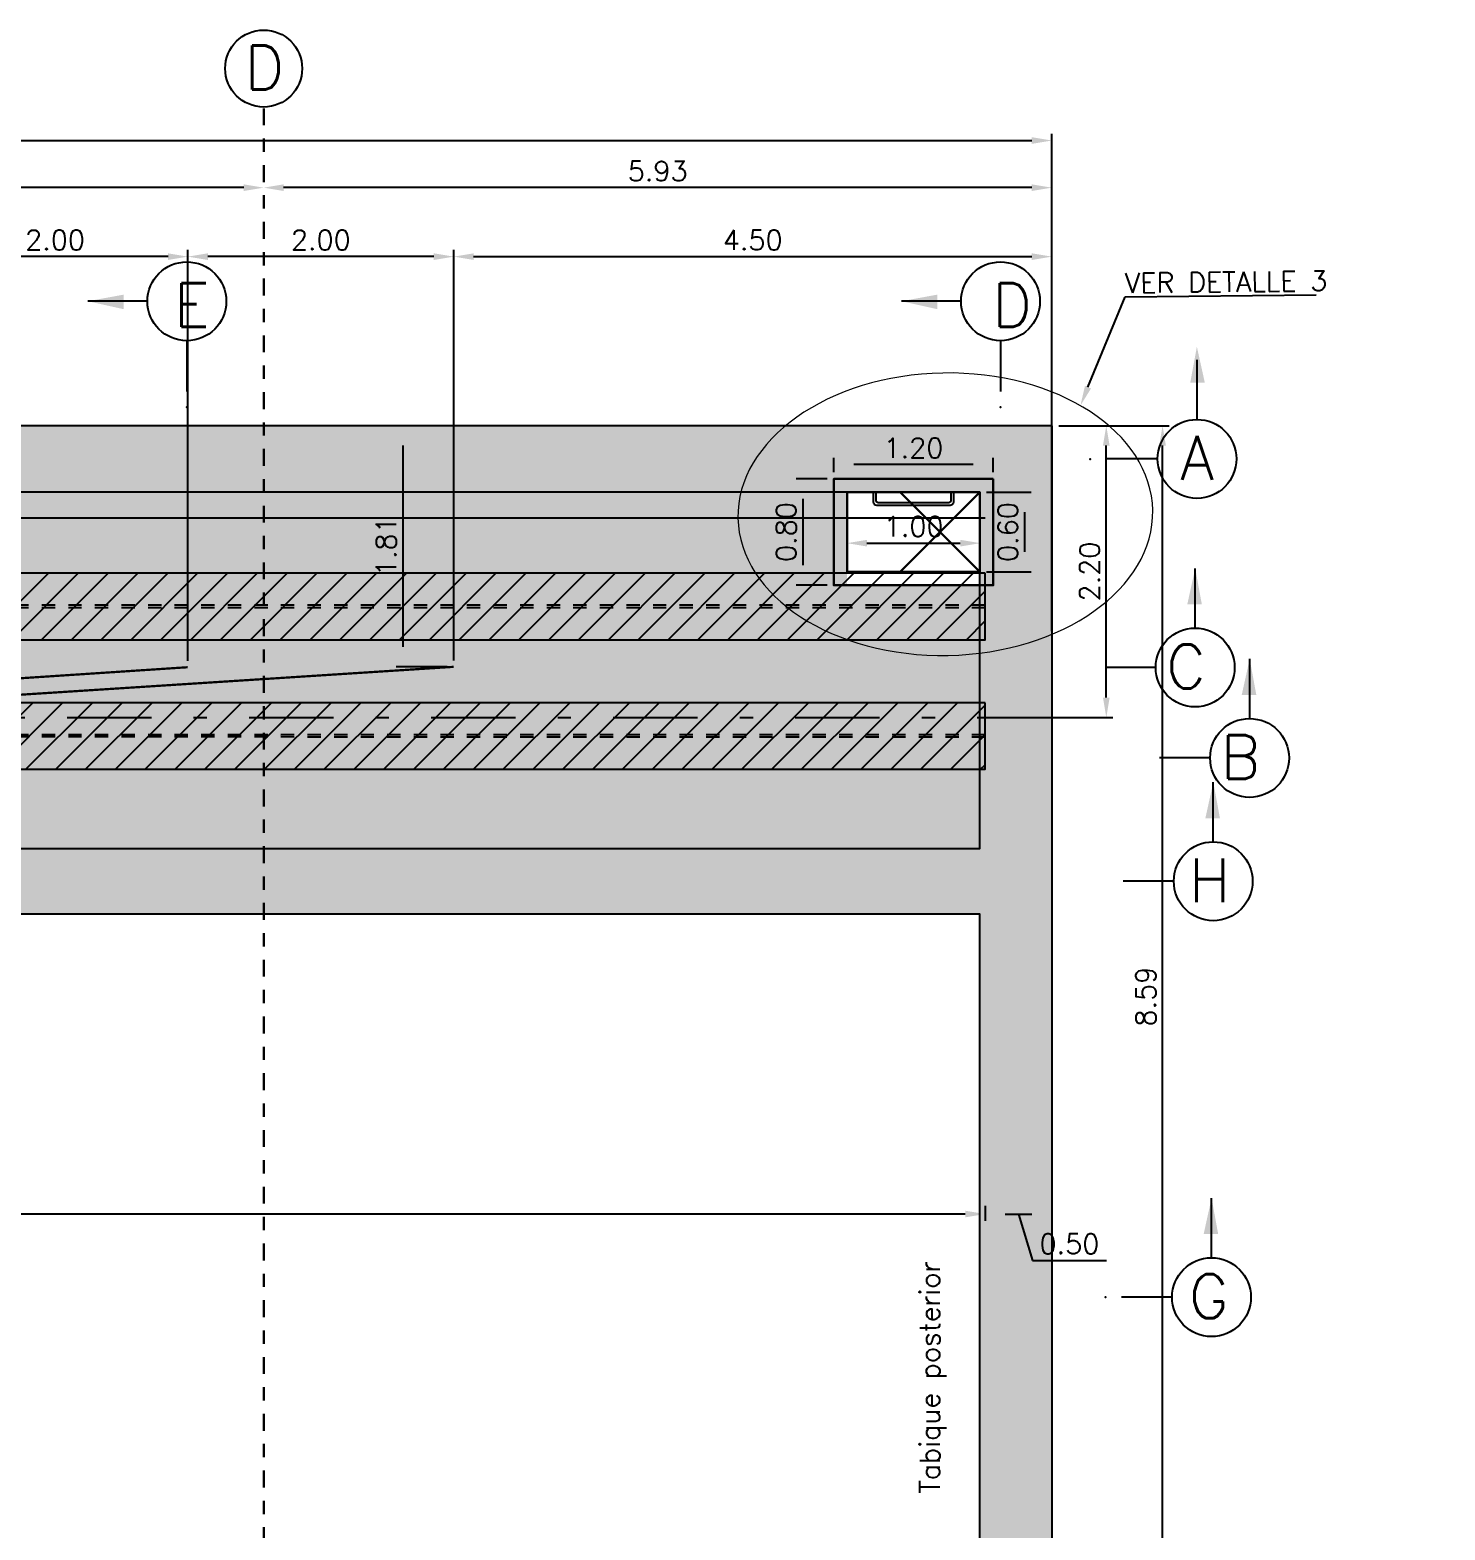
# Model space of a CAD drawing. Header units: metres. Extents: x 1080594 to 1081411, y 976871 to 977162.
# Drawn here: x 1081111.04 to 1081121.69, y 976948.46 to 976959.75 of the extents above; entities that cross this region are included whole.
import ezdxf
from ezdxf import colors
from ezdxf.entities.mleader import LeaderData, LeaderLine
from ezdxf.math import Vec2, Vec3

# ---------------------------------------------------------------- set-up
doc = ezdxf.new("R2010")
doc.units = ezdxf.units.M
doc.header["$LTSCALE"] = 25.4
doc.linetypes.add('DASHDOT', pattern=[1, 0.5, -0.25, 0, -0.25])
doc.linetypes.add('HIDDEN', pattern=[0.375, 0.25, -0.125])
for name, color, linetype in [('CIRCULOCONTRAP', 130, 'Continuous'), ('CONTRAPESO', 3, 'Continuous'), ('DIMCONTRAPESO', 1, 'Continuous'), ('EJE APOYOS', 9, 'DASHDOT'), ('ESCALERAGATO', 53, 'Continuous'), ('PERFIL MET', 37, 'Continuous'), ('R175COTR', 7, 'Continuous')]:
    doc.layers.add(name, color=color, linetype=linetype)
for name, color, linetype, lineweight in [('COTA', 1, 'Continuous', 30), ('EJECONTRAPESO', 41, 'DASHDOT', 30), ('OTROS', 8, 'Continuous', 5), ('SOLIDOREFCONT', 254, 'Continuous', 5), ('TAPACCESO', 30, 'Continuous', 30), ('TIRANTE', 170, 'Continuous', 30)]:
    doc.layers.add(name, color=color, linetype=linetype, lineweight=lineweight)
doc.styles.add('romans', font='romans.shx')
doc.dimstyles.new('Copy 75', dxfattribs={"dimtxt": 0.15, "dimasz": 0.15, "dimexe": 0.05, "dimexo": 0.05, "dimgap": 0.05, "dimtad": 1, "dimzin": 0, "dimdsep": 46, "dimtxsty": 'romans', "dimcen": 0.002, "dimclrd": 1, "dimclre": 1, "dimclrt": 3, "dimadec": 4, "dimazin": 0, "dimtfac": 1, "dimtofl": 0, "dimtmove": 1, "dimatfit": 3, "dimfxl": 1, "dimtolj": 1, "dimtzin": 0, "dimarcsym": 1})

# ---------------------------------------------------------------- blocks, each defined once
blk = doc.blocks.new('*D102')
at = {"layer": 'Defpoints', "color": 0, "transparency": 16777216}
for p in [(1081118.731387097, 976958.9158002352), (1081118.731387097, 976958.0776188585), (1081101.731387097, 976957.5576188585)]:
    blk.add_point(p, dxfattribs=at)
at = {"layer": 'DIMCONTRAPESO', "color": 1, "lineweight": -2, "transparency": 16777216}
for p, q in [((1081101.731387097, 976957.6076188586), (1081101.731387097, 976958.9658002353)), ((1081118.731387097, 976958.1276188586), (1081118.731387097, 976958.9658002353)), ((1081101.881387097, 976958.9158002352), (1081118.581387097, 976958.9158002352))]:
    blk.add_line(p, q, dxfattribs=at)
at = {"layer": 'DIMCONTRAPESO', "color": 1, "transparency": 16777216}
for points in [[(1081101.881387097, 976958.9408002353), (1081101.881387097, 976958.8908002352), (1081101.731387097, 976958.9158002352)], [(1081118.581387097, 976958.9408002353), (1081118.581387097, 976958.8908002352), (1081118.731387097, 976958.9158002352)]]:
    blk.add_solid(points, dxfattribs=at)
at = {"layer": 'DIMCONTRAPESO', "color": 3, "transparency": 16777216, "insert": (1081110.231387097, 976959.0408002352), "char_height": 0.15, "attachment_point": 5, "style": 'romans'}
blk.add_mtext('\\A1;17.00', dxfattribs=at)
blk = doc.blocks.new('*D103')
at = {"layer": 'Defpoints', "color": 0, "transparency": 16777216}
for p in [(1081118.231387097, 976950.9519369968), (1081118.731387097, 976950.9519369968), (1081118.731387097, 976950.8396827709)]:
    blk.add_point(p, dxfattribs=at)
at = {"layer": 'DIMCONTRAPESO', "color": 1, "lineweight": -2, "transparency": 16777216}
for p, q in [((1081118.231387097, 976950.9019369967), (1081118.231387097, 976950.7896827708)), ((1081118.381387097, 976950.8396827709), (1081118.581387097, 976950.8396827709)), ((1081118.481387097, 976950.8396827709), (1081118.586387097, 976950.4896827709)), ((1081118.731387097, 976950.9019369967), (1081118.731387097, 976950.7896827708)), ((1081118.586387097, 976950.4896827709), (1081119.143529954, 976950.4896827709))]:
    blk.add_line(p, q, dxfattribs=at)
at = {"layer": 'DIMCONTRAPESO', "color": 1, "transparency": 16777216}
for points in [[(1081118.381387097, 976950.8646827709), (1081118.381387097, 976950.8146827709), (1081118.231387097, 976950.8396827709)], [(1081118.581387097, 976950.8646827709), (1081118.581387097, 976950.8146827709), (1081118.731387097, 976950.8396827709)]]:
    blk.add_solid(points, dxfattribs=at)
at = {"layer": 'DIMCONTRAPESO', "color": 3, "transparency": 16777216, "insert": (1081118.864958526, 976950.6146827709), "char_height": 0.15, "attachment_point": 5, "style": 'romans'}
blk.add_mtext('\\A1;0.50', dxfattribs=at)
blk = doc.blocks.new('*D132')
at = {"layer": 'Defpoints', "color": 0, "transparency": 16777216}
for p in [(1081112.801387097, 976958.5613065247), (1081112.801387097, 976958.5613065247), (1081118.731387097, 976955.1751780036)]:
    blk.add_point(p, dxfattribs=at)
at = {"layer": 'DIMCONTRAPESO', "color": 1, "lineweight": -2, "transparency": 16777216}
for p, q in [((1081118.731387097, 976955.2251780037), (1081118.731387097, 976958.6113065247)), ((1081118.581387097, 976958.5613065247), (1081112.951387097, 976958.5613065247))]:
    blk.add_line(p, q, dxfattribs=at)
at = {"layer": 'DIMCONTRAPESO', "color": 1, "transparency": 16777216}
for points in [[(1081112.951387097, 976958.5863065247), (1081112.951387097, 976958.5363065246), (1081112.801387097, 976958.5613065247)], [(1081118.581387097, 976958.5863065247), (1081118.581387097, 976958.5363065246), (1081118.731387097, 976958.5613065247)]]:
    blk.add_solid(points, dxfattribs=at)
at = {"layer": 'DIMCONTRAPESO', "color": 3, "transparency": 16777216, "insert": (1081115.766387097, 976958.6863065247), "char_height": 0.15, "attachment_point": 5, "style": 'romans'}
blk.add_mtext('\\A1;5.93', dxfattribs=at)
blk = doc.blocks.new('*D110')
at = {"layer": 'Defpoints', "color": 0, "transparency": 16777216}
for p in [(1081118.734117991, 976956.7704352259), (1081119.142294957, 976956.7704352259), (1081118.732459899, 976954.5753521419)]:
    blk.add_point(p, dxfattribs=at)
at = {"layer": 'DIMCONTRAPESO', "color": 1, "lineweight": -2, "transparency": 16777216}
for p, q in [((1081118.784117991, 976956.7704352259), (1081119.192294957, 976956.7704352259)), ((1081119.142294957, 976954.7253521419), (1081119.142294957, 976956.6204352259)), ((1081118.782459899, 976954.5753521419), (1081119.192294957, 976954.5753521419))]:
    blk.add_line(p, q, dxfattribs=at)
at = {"layer": 'DIMCONTRAPESO', "color": 1, "transparency": 16777216}
for points in [[(1081119.117294957, 976956.6204352259), (1081119.167294957, 976956.6204352259), (1081119.142294957, 976956.7704352259)], [(1081119.117294957, 976954.7253521419), (1081119.167294957, 976954.7253521419), (1081119.142294957, 976954.5753521419)]]:
    blk.add_solid(points, dxfattribs=at)
at = {"layer": 'DIMCONTRAPESO', "color": 3, "transparency": 16777216, "insert": (1081119.017294957, 976955.672893684), "char_height": 0.15, "attachment_point": 5, "rotation": 90, "style": 'romans'}
blk.add_mtext('\\A1;2.20', dxfattribs=at)
blk = doc.blocks.new('*D111')
at = {"layer": 'Defpoints', "color": 0, "transparency": 16777216}
for p in [(1081102.231387097, 976950.8396827709), (1081102.231387097, 976950.8396827709), (1081118.231387097, 976950.8396827709)]:
    blk.add_point(p, dxfattribs=at)
at = {"layer": 'DIMCONTRAPESO', "color": 1, "lineweight": -2, "transparency": 16777216}
blk.add_line((1081118.081387097, 976950.8396827709), (1081102.381387097, 976950.8396827709), dxfattribs=at)
at = {"layer": 'DIMCONTRAPESO', "color": 1, "transparency": 16777216}
for points in [[(1081102.381387097, 976950.8646827709), (1081102.381387097, 976950.8146827709), (1081102.231387097, 976950.8396827709)], [(1081118.081387097, 976950.8646827709), (1081118.081387097, 976950.8146827709), (1081118.231387097, 976950.8396827709)]]:
    blk.add_solid(points, dxfattribs=at)
at = {"layer": 'DIMCONTRAPESO', "color": 3, "transparency": 16777216, "insert": (1081110.231387097, 976950.9646827709), "char_height": 0.15, "attachment_point": 5, "style": 'romans'}
blk.add_mtext('\\A1;16.00', dxfattribs=at)
blk = doc.blocks.new('*D115')
at = {"layer": 'Defpoints', "color": 0, "transparency": 16777216}
for p in [(1081112.231387097, 976958.04226185), (1081112.231387097, 976958.04226185), (1081114.231387097, 976954.9533518035)]:
    blk.add_point(p, dxfattribs=at)
at = {"layer": 'DIMCONTRAPESO', "color": 1, "lineweight": -2, "transparency": 16777216}
for p, q in [((1081114.231387097, 976955.0033518035), (1081114.231387097, 976958.09226185)), ((1081114.081387097, 976958.04226185), (1081112.381387097, 976958.04226185))]:
    blk.add_line(p, q, dxfattribs=at)
at = {"layer": 'DIMCONTRAPESO', "color": 1, "transparency": 16777216}
for points in [[(1081112.381387097, 976958.06726185), (1081112.381387097, 976958.01726185), (1081112.231387097, 976958.04226185)], [(1081114.081387097, 976958.06726185), (1081114.081387097, 976958.01726185), (1081114.231387097, 976958.04226185)]]:
    blk.add_solid(points, dxfattribs=at)
at = {"layer": 'DIMCONTRAPESO', "color": 3, "transparency": 16777216, "insert": (1081113.231387097, 976958.16726185), "char_height": 0.15, "attachment_point": 5, "style": 'romans'}
blk.add_mtext('\\A1;2.00', dxfattribs=at)
blk = doc.blocks.new('*D116')
at = {"layer": 'Defpoints', "color": 0, "transparency": 16777216}
for p in [(1081110.231387097, 976958.04226185), (1081110.231387097, 976958.04226185), (1081112.231387097, 976954.9505109501)]:
    blk.add_point(p, dxfattribs=at)
at = {"layer": 'DIMCONTRAPESO', "color": 1, "lineweight": -2, "transparency": 16777216}
for p, q in [((1081112.231387097, 976955.0005109501), (1081112.231387097, 976958.09226185)), ((1081112.081387097, 976958.04226185), (1081110.381387097, 976958.04226185))]:
    blk.add_line(p, q, dxfattribs=at)
at = {"layer": 'DIMCONTRAPESO', "color": 1, "transparency": 16777216}
for points in [[(1081110.381387097, 976958.06726185), (1081110.381387097, 976958.01726185), (1081110.231387097, 976958.04226185)], [(1081112.081387097, 976958.06726185), (1081112.081387097, 976958.01726185), (1081112.231387097, 976958.04226185)]]:
    blk.add_solid(points, dxfattribs=at)
at = {"layer": 'DIMCONTRAPESO', "color": 3, "transparency": 16777216, "insert": (1081111.231387097, 976958.16726185), "char_height": 0.15, "attachment_point": 5, "style": 'romans'}
blk.add_mtext('\\A1;2.00', dxfattribs=at)
blk = doc.blocks.new('*D120')
at = {"layer": 'Defpoints', "color": 0, "transparency": 16777216}
for p in [(1081117.091387173, 976956.477671038), (1081117.091387173, 976956.3704881123), (1081118.291387173, 976956.3704881123)]:
    blk.add_point(p, dxfattribs=at)
at = {"layer": 'DIMCONTRAPESO', "color": 1, "lineweight": -2, "transparency": 16777216}
for p, q in [((1081117.091387173, 976956.4204881124), (1081117.091387173, 976956.527671038)), ((1081118.141387173, 976956.477671038), (1081117.241387173, 976956.477671038)), ((1081118.291387173, 976956.4204881124), (1081118.291387173, 976956.527671038))]:
    blk.add_line(p, q, dxfattribs=at)
at = {"layer": 'DIMCONTRAPESO', "color": 1, "transparency": 16777216}
for points in [[(1081117.241387173, 976956.502671038), (1081117.241387173, 976956.452671038), (1081117.091387173, 976956.477671038)], [(1081118.141387173, 976956.502671038), (1081118.141387173, 976956.452671038), (1081118.291387173, 976956.477671038)]]:
    blk.add_solid(points, dxfattribs=at)
at = {"layer": 'DIMCONTRAPESO', "color": 3, "transparency": 16777216, "insert": (1081117.691387173, 976956.602671038), "char_height": 0.15, "attachment_point": 5, "style": 'romans'}
blk.add_mtext('\\A1;1.20', dxfattribs=at)
blk = doc.blocks.new('*D122')
at = {"layer": 'Defpoints', "color": 0, "transparency": 16777216}
for p in [(1081118.193758063, 976955.8866740025), (1081117.191387173, 976955.6704881124), (1081118.193758063, 976955.6704881124)]:
    blk.add_point(p, dxfattribs=at)
at = {"layer": 'DIMCONTRAPESO', "color": 1, "lineweight": -2, "transparency": 16777216}
for p, q in [((1081117.191387173, 976955.7204881124), (1081117.191387173, 976955.9366740026)), ((1081118.193758063, 976955.7204881124), (1081118.193758063, 976955.9366740026)), ((1081117.341387173, 976955.8866740025), (1081118.043758063, 976955.8866740025))]:
    blk.add_line(p, q, dxfattribs=at)
at = {"layer": 'DIMCONTRAPESO', "color": 1, "transparency": 16777216}
for points in [[(1081117.341387173, 976955.9116740025), (1081117.341387173, 976955.8616740025), (1081117.191387173, 976955.8866740025)], [(1081118.043758063, 976955.9116740025), (1081118.043758063, 976955.8616740025), (1081118.193758063, 976955.8866740025)]]:
    blk.add_solid(points, dxfattribs=at)
at = {"layer": 'DIMCONTRAPESO', "color": 3, "transparency": 16777216, "insert": (1081117.692572618, 976956.0116740025), "char_height": 0.15, "attachment_point": 5, "style": 'romans'}
blk.add_mtext('\\A1;1.00', dxfattribs=at)
blk = doc.blocks.new('*D123')
at = {"layer": 'Defpoints', "color": 0, "transparency": 16777216}
for p in [(1081117.091387173, 976956.3704881123), (1081116.858579839, 976955.5704881124), (1081117.091387173, 976955.5704881124)]:
    blk.add_point(p, dxfattribs=at)
at = {"layer": 'DIMCONTRAPESO', "color": 1, "lineweight": -2, "transparency": 16777216}
for p, q in [((1081117.041387173, 976956.3704881123), (1081116.808579839, 976956.3704881123)), ((1081116.858579839, 976956.2204881123), (1081116.858579839, 976955.7204881124)), ((1081117.041387173, 976955.5704881124), (1081116.808579839, 976955.5704881124))]:
    blk.add_line(p, q, dxfattribs=at)
at = {"layer": 'DIMCONTRAPESO', "color": 1, "transparency": 16777216}
for points in [[(1081116.833579839, 976956.2204881123), (1081116.883579839, 976956.2204881123), (1081116.858579839, 976956.3704881123)], [(1081116.833579839, 976955.7204881124), (1081116.883579839, 976955.7204881124), (1081116.858579839, 976955.5704881124)]]:
    blk.add_solid(points, dxfattribs=at)
at = {"layer": 'DIMCONTRAPESO', "color": 3, "transparency": 16777216, "insert": (1081116.733579839, 976955.9704881125), "char_height": 0.15, "attachment_point": 5, "rotation": 90, "style": 'romans'}
blk.add_mtext('\\A1;0.80', dxfattribs=at)
blk = doc.blocks.new('*D121')
at = {"layer": 'Defpoints', "color": 0, "transparency": 16777216}
for p in [(1081118.191387173, 976956.2704881123), (1081118.191387173, 976955.6704881124), (1081118.526561113, 976955.6704881124)]:
    blk.add_point(p, dxfattribs=at)
at = {"layer": 'DIMCONTRAPESO', "color": 1, "lineweight": -2, "transparency": 16777216}
for p, q in [((1081118.241387173, 976956.2704881123), (1081118.576561113, 976956.2704881123)), ((1081118.526561113, 976956.1204881123), (1081118.526561113, 976955.8204881124)), ((1081118.241387173, 976955.6704881124), (1081118.576561113, 976955.6704881124))]:
    blk.add_line(p, q, dxfattribs=at)
at = {"layer": 'DIMCONTRAPESO', "color": 1, "transparency": 16777216}
for points in [[(1081118.501561113, 976956.1204881123), (1081118.551561113, 976956.1204881123), (1081118.526561113, 976956.2704881123)], [(1081118.501561113, 976955.8204881124), (1081118.551561113, 976955.8204881124), (1081118.526561113, 976955.6704881124)]]:
    blk.add_solid(points, dxfattribs=at)
at = {"layer": 'DIMCONTRAPESO', "color": 3, "transparency": 16777216, "insert": (1081118.401561113, 976955.9704881125), "char_height": 0.15, "attachment_point": 5, "rotation": 90, "style": 'romans'}
blk.add_mtext('\\A1;0.60', dxfattribs=at)
blk = doc.blocks.new('*D128')
at = {"layer": 'Defpoints', "color": 0, "transparency": 16777216}
for p in [(1081101.731387097, 976958.5613065248), (1081101.731387097, 976958.5613065248), (1081112.801387097, 976958.5613065247)]:
    blk.add_point(p, dxfattribs=at)
at = {"layer": 'DIMCONTRAPESO', "color": 1, "lineweight": -2, "transparency": 16777216}
blk.add_line((1081112.651387097, 976958.5613065248), (1081101.881387097, 976958.5613065248), dxfattribs=at)
at = {"layer": 'DIMCONTRAPESO', "color": 1, "transparency": 16777216}
for points in [[(1081101.881387097, 976958.5863065248), (1081101.881387097, 976958.5363065248), (1081101.731387097, 976958.5613065248)], [(1081112.651387097, 976958.5863065248), (1081112.651387097, 976958.5363065248), (1081112.801387097, 976958.5613065248)]]:
    blk.add_solid(points, dxfattribs=at)
at = {"layer": 'DIMCONTRAPESO', "color": 3, "transparency": 16777216, "insert": (1081107.266387097, 976958.6863065248), "char_height": 0.15, "attachment_point": 5, "style": 'romans'}
blk.add_mtext('\\A1;11.07', dxfattribs=at)
blk = doc.blocks.new('*D129')
at = {"layer": 'Defpoints', "color": 0, "transparency": 16777216}
for p in [(1081118.784117991, 976956.7704352259), (1081119.565605333, 976956.7704352259), (1081119.565605333, 976948.1799643373)]:
    blk.add_point(p, dxfattribs=at)
at = {"layer": 'DIMCONTRAPESO', "color": 1, "lineweight": -2, "transparency": 16777216}
for p, q in [((1081118.834117991, 976956.7704352259), (1081119.615605333, 976956.7704352259)), ((1081119.565605333, 976948.3299643373), (1081119.565605333, 976956.6204352259))]:
    blk.add_line(p, q, dxfattribs=at)
at = {"layer": 'DIMCONTRAPESO', "color": 1, "transparency": 16777216}
for points in [[(1081119.540605333, 976956.6204352259), (1081119.590605333, 976956.6204352259), (1081119.565605333, 976956.7704352259)], [(1081119.540605333, 976948.3299643373), (1081119.590605333, 976948.3299643373), (1081119.565605333, 976948.1799643373)]]:
    blk.add_solid(points, dxfattribs=at)
at = {"layer": 'DIMCONTRAPESO', "color": 3, "transparency": 16777216, "insert": (1081119.440605333, 976952.4751997817), "char_height": 0.15, "attachment_point": 5, "rotation": 90, "style": 'romans'}
blk.add_mtext('\\A1;8.59', dxfattribs=at)
blk = doc.blocks.new('*D130')
at = {"layer": 'Defpoints', "color": 0, "transparency": 16777216}
for p in [(1081114.231387097, 976958.04226185), (1081118.731387097, 976958.04226185), (1081118.731387097, 976958.04226185)]:
    blk.add_point(p, dxfattribs=at)
at = {"layer": 'DIMCONTRAPESO', "color": 1, "lineweight": -2, "transparency": 16777216}
blk.add_line((1081114.381387097, 976958.04226185), (1081118.581387097, 976958.04226185), dxfattribs=at)
at = {"layer": 'DIMCONTRAPESO', "color": 1, "transparency": 16777216}
for points in [[(1081114.381387097, 976958.06726185), (1081114.381387097, 976958.01726185), (1081114.231387097, 976958.04226185)], [(1081118.581387097, 976958.06726185), (1081118.581387097, 976958.01726185), (1081118.731387097, 976958.04226185)]]:
    blk.add_solid(points, dxfattribs=at)
at = {"layer": 'DIMCONTRAPESO', "color": 3, "transparency": 16777216, "insert": (1081116.481387097, 976958.16726185), "char_height": 0.15, "attachment_point": 5, "style": 'romans'}
blk.add_mtext('\\A1;4.50', dxfattribs=at)
blk = doc.blocks.new('*D131')
at = {"layer": 'Defpoints', "color": 0, "transparency": 16777216}
for p in [(1081114.231387097, 976956.7704352259), (1081113.849112279, 976954.9563518035), (1081114.231387097, 976954.9563518035)]:
    blk.add_point(p, dxfattribs=at)
at = {"layer": 'DIMCONTRAPESO', "color": 1, "lineweight": -2, "transparency": 16777216}
for p, q in [((1081114.181387097, 976956.7704352259), (1081113.799112279, 976956.7704352259)), ((1081113.849112279, 976956.6204352259), (1081113.849112279, 976955.1063518035)), ((1081114.181387097, 976954.9563518035), (1081113.799112279, 976954.9563518035))]:
    blk.add_line(p, q, dxfattribs=at)
at = {"layer": 'DIMCONTRAPESO', "color": 1, "transparency": 16777216}
for points in [[(1081113.824112279, 976956.6204352259), (1081113.874112278, 976956.6204352259), (1081113.849112279, 976956.7704352259)], [(1081113.824112279, 976955.1063518035), (1081113.874112278, 976955.1063518035), (1081113.849112279, 976954.9563518035)]]:
    blk.add_solid(points, dxfattribs=at)
at = {"layer": 'DIMCONTRAPESO', "color": 3, "transparency": 16777216, "insert": (1081113.724112278, 976955.8633935148), "char_height": 0.15, "attachment_point": 5, "rotation": 90, "style": 'romans'}
blk.add_mtext('\\A1;1.81', dxfattribs=at)

msp = doc.modelspace()

# ---------------------------------------------------------------- hatches: boundary and pattern name
at = {"layer": 'PERFIL MET', "linetype": 'HIDDEN', "ltscale": 0.005}
h = msp.add_hatch(dxfattribs=at)
h.set_pattern_fill('ANSI31', color=256, scale=0.05)
h.set_pattern_definition([(45, (0, 1.306174313300289), (-0.1122532015133644, 0.1122532015133644), [])])
h.paths.add_polyline_path([(1081118.231387097, 976955.6605123024), (1081097.731387097, 976955.6605123024), (1081097.731387097, 976955.1605123024), (1081118.231387097, 976955.1605123025)])
h = msp.add_hatch(dxfattribs=at)
h.set_pattern_fill('ANSI31', color=256, scale=0.05)
h.set_pattern_definition([(45, (0, 0), (-0.1122532015133644, 0.1122532015133644), [])])
h.paths.add_polyline_path([(1081118.231387097, 976954.6855001254), (1081097.731387097, 976954.6855001252), (1081097.731387097, 976954.1855001253), (1081118.231387097, 976954.1855001253)])
at = {"layer": 'SOLIDOREFCONT', "transparency": 33554541}
h = msp.add_hatch(color=251, dxfattribs=at)
h.dxf.hatch_style = 1
h.paths.add_polyline_path([(1081118.734117991, 976956.7704352259), (1081101.731390522, 976956.7704352259), (1081101.731390522, 976939.5884934487), (1081118.734117915, 976939.5894934485)])
h.paths.add_polyline_path([(1081118.191387097, 976953.5904881151), (1081102.231387097, 976953.5904881151), (1081102.231387173, 976956.2704881151), (1081118.191387173, 976956.2704881151)], flags=16)
h.paths.add_polyline_path([(1081118.191387097, 976953.0953415143), (1081118.191387097, 976943.2694934485), (1081102.231387097, 976943.2694934485), (1081102.231387097, 976953.0953415143)], flags=16)
h.paths.add_polyline_path([(1081118.191387097, 976942.7694934487), (1081118.191387097, 976940.0889934485), (1081102.231387097, 976940.0889934485), (1081102.231387097, 976942.7694934487)], flags=16)
at = {"layer": 'SOLIDOREFCONT', "transparency": 33554546}
h = msp.add_hatch(color=252, dxfattribs=at)
h.dxf.hatch_style = 1
h.paths.add_polyline_path([(1081117.191387173, 976956.2704881151), (1081117.191387173, 976955.5704881124), (1081118.231387097, 976955.5704881124), (1081118.231387097, 976953.5904881151), (1081102.231387097, 976953.5904881151), (1081102.231387097, 976956.2704881151)])

# ---------------------------------------------------------------- linework, layer by layer
for p, q in [((1081111.928927, 976957.7067829894), (1081111.477875114, 976957.7067829894)), ((1081118.051830419, 976957.7067829894), (1081117.600778533, 976957.7067829894)), ((1081112.223175444, 976957.4094727894), (1081112.223175444, 976957.0282893104)), ((1081118.346078862, 976957.4094727894), (1081118.346078862, 976957.0282893104))]:
    msp.add_line(p, q)
for p in [(1081112.223175444, 976956.9096369662), (1081118.346078862, 976956.9096369662)]:
    msp.add_point(p)
for points in [[(1081111.748730282, 976957.6468613057), (1081111.748730282, 976957.7566184744), (1081111.477875114, 976957.7067829894)], [(1081117.8716337, 976957.6468613057), (1081117.8716337, 976957.7566184744), (1081117.600778533, 976957.7067829894)]]:
    msp.add_solid(points)
at = {"layer": 'CIRCULOCONTRAP'}
for centre, radius in [((1081112.801387097, 976959.4576308924), 0.2896674196976395), ((1081112.223175444, 976957.7061036488), 0.296630859375), ((1081118.346078862, 976957.7061036488), 0.296630859375), ((1081119.824867011, 976956.5204616706), 0.296630859375), ((1081119.810923755, 976954.9514677511), 0.296630859375), ((1081120.220794087, 976954.2705998227), 0.296630859375), ((1081119.947017806, 976953.3429148147), 0.296630859375), ((1081119.933988738, 976950.2137546726), 0.296630859375)]:
    msp.add_circle(centre, radius, dxfattribs=at)
at = {"layer": 'CONTRAPESO'}
for points in [[(1081118.734117991, 976956.7704352259), (1081101.731387173, 976956.7704352259), (1081101.731387097, 976939.5884934484), (1081118.734117915, 976939.5894934485)], [(1081118.191387097, 976943.2694934485), (1081118.191387097, 976953.0953415143), (1081102.231387097, 976953.0953415143), (1081102.231387097, 976943.2694934485)]]:
    msp.add_lwpolyline(points, close=True, dxfattribs=at)
msp.add_lwpolyline([(1081102.231387097, 976953.575628044), (1081102.231387097, 976953.5904881151), (1081118.191387097, 976953.5904881151), (1081118.191387173, 976956.2704881151), (1081102.231387173, 976956.2704881151), (1081102.231387097, 976953.575628044)], dxfattribs=at)
at = {"layer": 'DIMCONTRAPESO'}
msp.add_lwpolyline([(1081118.231387097, 976956.0753016892), (1081102.261452872, 976956.0753016892)], dxfattribs=at)
at = {"layer": 'EJE APOYOS', "ltscale": 0.05}
msp.add_lwpolyline([(1081101.731387097, 976954.5753521419), (1081119.158094287, 976954.5753521419)], dxfattribs=at)
at = {"layer": 'EJECONTRAPESO', "ltscale": 0.01}
msp.add_lwpolyline([(1081112.801387097, 976959.157666994), (1081112.801387097, 976938.439959088)], dxfattribs=at)
at = {"layer": 'ESCALERAGATO'}
for points in [[(1081117.966387173, 976956.1708693631), (1081117.416387173, 976956.1708693631, -0.414213562373095), (1081117.391387173, 976956.1958693631), (1081117.391387173, 976956.2704881123), (1081117.991387173, 976956.2704881123), (1081117.991387173, 976956.1958693631, -0.414213562373095)], [(1081117.956387173, 976956.1908693631), (1081117.426387173, 976956.1908693631, -0.414213562373095), (1081117.411387173, 976956.2058693632), (1081117.411387173, 976956.2704881123), (1081117.971387173, 976956.2704881123), (1081117.971387173, 976956.2058693632, -0.414213562373095)]]:
    msp.add_lwpolyline(points, format="xyb", close=True, dxfattribs=at)
at = {"layer": 'OTROS', "extrusion": (0, 0, -1)}
msp.add_ellipse((1081117.931197196, 976956.1045062855), major_axis=(1.560650644903799, 0.0294157433171205), ratio=0.6806506089173591, start_param=-1.570796326794897, end_param=4.71238898038469, dxfattribs=at)
at = {"layer": 'PERFIL MET'}
for points in [[(1081118.231387097, 976955.6605123024), (1081097.731387097, 976955.6605123024), (1081097.731387097, 976955.1605123024), (1081118.231387097, 976955.1605123025)], [(1081118.231387097, 976954.6855001254), (1081097.731387097, 976954.6855001252), (1081097.731387097, 976954.1855001253), (1081118.231387097, 976954.1855001253)]]:
    msp.add_lwpolyline(points, close=True, dxfattribs=at)
at = {"layer": 'PERFIL MET', "linetype": 'HIDDEN', "ltscale": 0.005}
for points in [[(1081118.231387097, 976955.4200373027), (1081097.731387097, 976955.4200373027)], [(1081118.231387097, 976955.4009873027), (1081097.731387097, 976955.4009873027)], [(1081118.231387097, 976954.4450251253), (1081097.731387097, 976954.4450251253)], [(1081118.231387097, 976954.4259751252), (1081097.731387097, 976954.4355001252)]]:
    msp.add_lwpolyline(points, dxfattribs=at)
at = {"layer": 'R175COTR'}
for p, q in [((1081119.825546351, 976956.8147101142), (1081119.825546351, 976957.2657620001)), ((1081119.528236151, 976956.5204616706), (1081119.147052672, 976956.5204616706)), ((1081119.811603096, 976955.2457161946), (1081119.811603096, 976955.6967680806)), ((1081120.221473428, 976954.5648482663), (1081120.221473428, 976955.0159001523)), ((1081119.514292896, 976954.9514677511), (1081119.133109417, 976954.9514677511)), ((1081119.924163228, 976954.2705998227), (1081119.542979749, 976954.2705998227)), ((1081119.947697146, 976953.6371632583), (1081119.947697146, 976954.0882151442)), ((1081119.650386946, 976953.3429148147), (1081119.269203467, 976953.3429148147)), ((1081119.934668078, 976950.5080031161), (1081119.934668078, 976950.9590550021)), ((1081119.637357878, 976950.2137546726), (1081119.256174399, 976950.2137546726))]:
    msp.add_line(p, q, dxfattribs=at)
for p in [(1081119.020122997, 976956.518594633), (1081119.137522055, 976950.2137546726)]:
    msp.add_point(p, dxfattribs=at)
for points in [[(1081119.883921404, 976957.0936159721), (1081119.774164236, 976957.0936159721), (1081119.823999721, 976957.3644711396)], [(1081119.751681412, 976955.425912913), (1081119.861438581, 976955.425912913), (1081119.811603096, 976955.6967680806)], [(1081120.161551744, 976954.7450449847), (1081120.271308913, 976954.7450449847), (1081120.221473428, 976955.0159001523)], [(1081119.887775463, 976953.8173599767), (1081119.997532631, 976953.8173599767), (1081119.947697146, 976954.0882151442)], [(1081119.874746395, 976950.6881998345), (1081119.984503563, 976950.6881998345), (1081119.934668078, 976950.9590550021)]]:
    msp.add_solid(points, dxfattribs=at)
at = {"layer": 'TAPACCESO'}
for p, q in [((1081118.191387173, 976956.2704881123), (1081117.591387173, 976955.6704881124)), ((1081118.191387173, 976955.6704881124), (1081117.591387173, 976956.2704881123))]:
    msp.add_line(p, q, dxfattribs=at)
for points in [[(1081118.291387173, 976956.3704881123), (1081117.091387173, 976956.3704881123), (1081117.091387173, 976955.5704881124), (1081118.291387173, 976955.5704881124)], [(1081118.191387173, 976956.2704881123), (1081117.191387173, 976956.2704881123), (1081117.191387173, 976955.6704881124), (1081118.191387173, 976955.6704881124)]]:
    msp.add_lwpolyline(points, close=True, dxfattribs=at)
at = {"layer": 'TIRANTE', "const_width": 0.017}
for points in [[(1081034.254054291, 976949.8077908279), (1081114.231387097, 976954.9563518035)], [(1081034.254054291, 976949.8058572179), (1081112.229746924, 976954.9533518131)]]:
    msp.add_lwpolyline(points, dxfattribs=at)

# ---------------------------------------------------------------- texts
at = {"layer": 'COTA', "color": 3, "insert": (1081117.738963611, 976950.4837006888), "char_height": 0.15, "width": 3.516408503055573, "attachment_point": 3, "rotation": 90, "style": 'romans'}
msp.add_mtext('Tabique posterior\\P', dxfattribs=at)
at = {"layer": 'R175COTR', "char_height": 0.33, "width": 0.4150010265334458, "attachment_point": 3, "style": 'romans'}
for s, insert, rotation in [('{\\C0;D}', (1081112.95613078, 976959.6294726398, 308.056640625), 3.6309954901517776e-05), ('{\\C0;A}', (1081119.954317704, 976956.6929478305), 3.630995492986127e-05), ('{\\C0;C}', (1081119.891177979, 976955.123953911), 3.630995492986127e-05), ('{\\C0;B}', (1081120.301048311, 976954.4430859827), 3.630995492986127e-05), ('{\\C0;H}', (1081120.076468498, 976953.5154009747), 3.630995492986127e-05), ('{\\C0;G}', (1081120.06112373, 976950.3862408325), 3.630995492986127e-05)]:
    msp.add_mtext(s, dxfattribs=dict(at, insert=insert, rotation=rotation))
at = {"layer": 'R175COTR', "char_height": 0.33, "width": 0.4150010265334458, "attachment_point": 1, "style": 'romans'}
for s, insert in [('{\\C0;E}', (1081112.12615167, 976957.842913406)), ('{\\C0;D}', (1081118.285308893, 976957.842913406))]:
    msp.add_mtext(s, dxfattribs=dict(at, insert=insert))

# ---------------------------------------------------------------- dimensions: what is measured, and where the dimension line sits
at = {"layer": 'DIMCONTRAPESO'}
for base, p1, p2, angle, picture, middle in [((1081118.731387097, 976958.9158002352), (1081101.731387097, 976957.5576188585), (1081118.731387097, 976958.0776188585), 180, '*D102', (1081110.231387097, 976959.0408002352)), ((1081112.801387097, 976958.5613065247), (1081118.731387097, 976955.1751780036), (1081112.801387097, 976958.5613065247), 180, '*D132', (1081115.766387097, 976958.6863065247)), ((1081110.231387097, 976958.04226185), (1081112.231387097, 976954.9505109501), (1081110.231387097, 976958.04226185), 180, '*D116', (1081111.231387097, 976958.16726185)), ((1081112.231387097, 976958.04226185), (1081114.231387097, 976954.9533518035), (1081112.231387097, 976958.04226185), 180, '*D115', (1081113.231387097, 976958.16726185)), ((1081117.091387173, 976956.477671038), (1081118.291387173, 976956.3704881123), (1081117.091387173, 976956.3704881123), 180, '*D120', (1081117.691387173, 976956.602671038)), ((1081119.142294957, 976956.7704352259), (1081118.732459899, 976954.5753521419), (1081118.734117991, 976956.7704352259), 90, '*D110', (1081119.017294957, 976955.672893684)), ((1081116.858579839, 976955.5704881124), (1081117.091387173, 976956.3704881123), (1081117.091387173, 976955.5704881124), 90, '*D123', (1081116.733579839, 976955.9704881125)), ((1081118.526561113, 976955.6704881124), (1081118.191387173, 976956.2704881123), (1081118.191387173, 976955.6704881124), 90, '*D121', (1081118.401561113, 976955.9704881125)), ((1081118.193758063, 976955.8866740025), (1081117.191387173, 976955.6704881124), (1081118.193758063, 976955.6704881124), 180, '*D122', (1081117.692572618, 976956.0116740025)), ((1081102.231387097, 976950.8396827709), (1081118.231387097, 976950.8396827709), (1081102.231387097, 976950.8396827709), 180, '*D111', (1081110.231387097, 976950.9646827709)), ((1081118.731387097, 976950.8396827709), (1081118.231387097, 976950.9519369968), (1081118.731387097, 976950.9519369968), 180, '*D103', (1081118.636387097, 976950.6146827709))]:
    dim = msp.add_linear_dim(base=base, p1=p1, p2=p2, angle=angle, dimstyle='Copy 75', dxfattribs=at)
    dim.commit()
    dim.dimension.update_dxf_attribs({"geometry": picture, "text_midpoint": middle})
at = {"layer": 'DIMCONTRAPESO', "color": 2}
for base, p1, p2, angle, picture, middle in [((1081101.731387097, 976958.5613065248), (1081112.801387097, 976958.5613065247), (1081101.731387097, 976958.5613065248), 180, '*D128', (1081107.266387097, 976958.6863065248)), ((1081118.731387097, 976958.04226185), (1081114.231387097, 976958.04226185), (1081118.731387097, 976958.04226185), 180, '*D130', (1081116.481387097, 976958.16726185)), ((1081113.849112279, 976954.9563518035), (1081114.231387097, 976956.7704352259), (1081114.231387097, 976954.9563518035), 90, '*D131', (1081113.724112278, 976955.8633935148)), ((1081119.565605333, 976956.7704352259), (1081119.565605333, 976948.1799643373), (1081118.784117991, 976956.7704352259), 90, '*D129', (1081119.440605333, 976952.4751997817))]:
    dim = msp.add_linear_dim(base=base, p1=p1, p2=p2, angle=angle, dimstyle='Copy 75', dxfattribs=at)
    dim.commit()
    dim.dimension.update_dxf_attribs({"geometry": picture, "text_midpoint": middle})

# ---------------------------------------------------------------- leaders
at = {"layer": 'COTA'}
ml = msp.add_multileader_mtext('Standard', dxfattribs=at)
ml.set_content('VER DETALLE 3', color=3, style='romans')
ml.set_leader_properties(color=256)
ml.build(insert=Vec2(0, 0))
ml.multileader.update_dxf_attribs({"text_left_attachment_type": 6, "text_right_attachment_type": 6, "dogleg_length": 0, "arrow_head_size": 0.15})
ctx = ml.context
ctx.base_point, ctx.char_height, ctx.arrow_head_size, ctx.landing_gap_size, ctx.plane_origin, ctx.plane_x_axis, ctx.plane_y_axis = Vec3(1081119.283185597, 976957.7388300103), 0.15, 0.15, 0, Vec3(1081120.725664611, 976965.1796544271), Vec3(0.9999352659589028, 0.01137822005845793), Vec3(-0.01137822005845793, 0.9999352659589028)
ctx.left_attachment, ctx.right_attachment = 6, 6
notes = []
notes.append((ctx, [(0, (1, 1, 0), (1081119.283185597, 976957.7388300103), (0.9999352659589028, 0.01137822005845793), 0, [(0, [(1081118.947567321, 976956.9211658165)], 0, [])])]))
ctx.mtext.insert, ctx.mtext.text_direction, ctx.mtext.rotation, ctx.mtext.width, ctx.mtext.flow_direction = Vec3(1081119.281137518, 976957.9188183582), Vec3(0.9999352659589028, 0.01137822005845793), 0.01137846558420378, 2.610146250515303, 5
for ctx, leaders in notes:
    for number, flags, end, landing, length, lines in leaders:
        leader = LeaderData()
        leader.index, (leader.has_last_leader_line, leader.has_dogleg_vector, leader.attachment_direction) = number, flags
        leader.last_leader_point, leader.dogleg_vector, leader.dogleg_length = Vec3(end), Vec3(landing), length
        for number, points, colour, breaks in lines:
            line = LeaderLine()
            line.index, line.vertices, line.color, line.breaks = number, Vec3.list(points), colors.encode_raw_color(colour), breaks
            leader.lines.append(line)
        ctx.leaders.append(leader)

doc.saveas('drawing.dxf')
